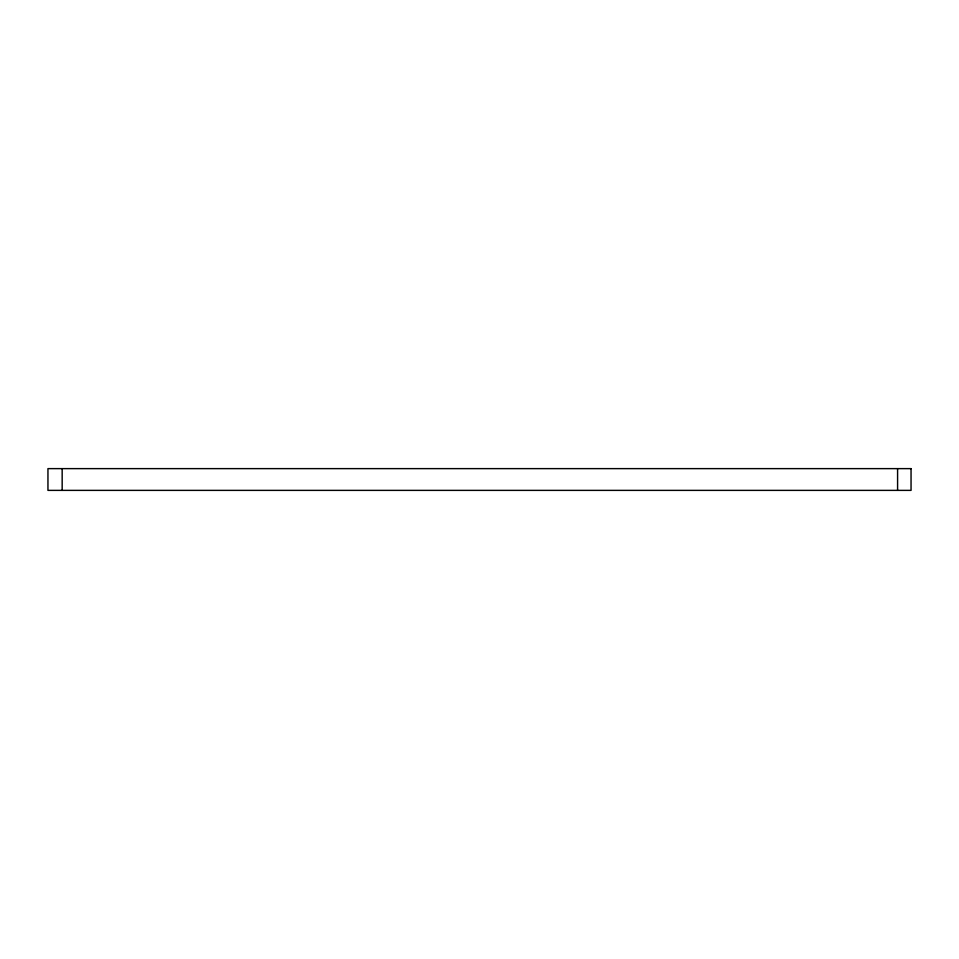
<?xml version="1.0" encoding="UTF-8"?>
<svg xmlns="http://www.w3.org/2000/svg" width="959" height="959" viewBox="0 0 959 959"><rect width="100%" height="100%" fill="white"/><g stroke="black" fill="none" stroke-linecap="round" stroke-linejoin="round"><path stroke-width="1.44" d="M897.588 468.627L897.588 490.373M62.167 468.627L62.167 490.373M911.05 468.627L47.95 468.627L47.95 490.373L911.05 490.373L911.05 468.627"/></g></svg>
